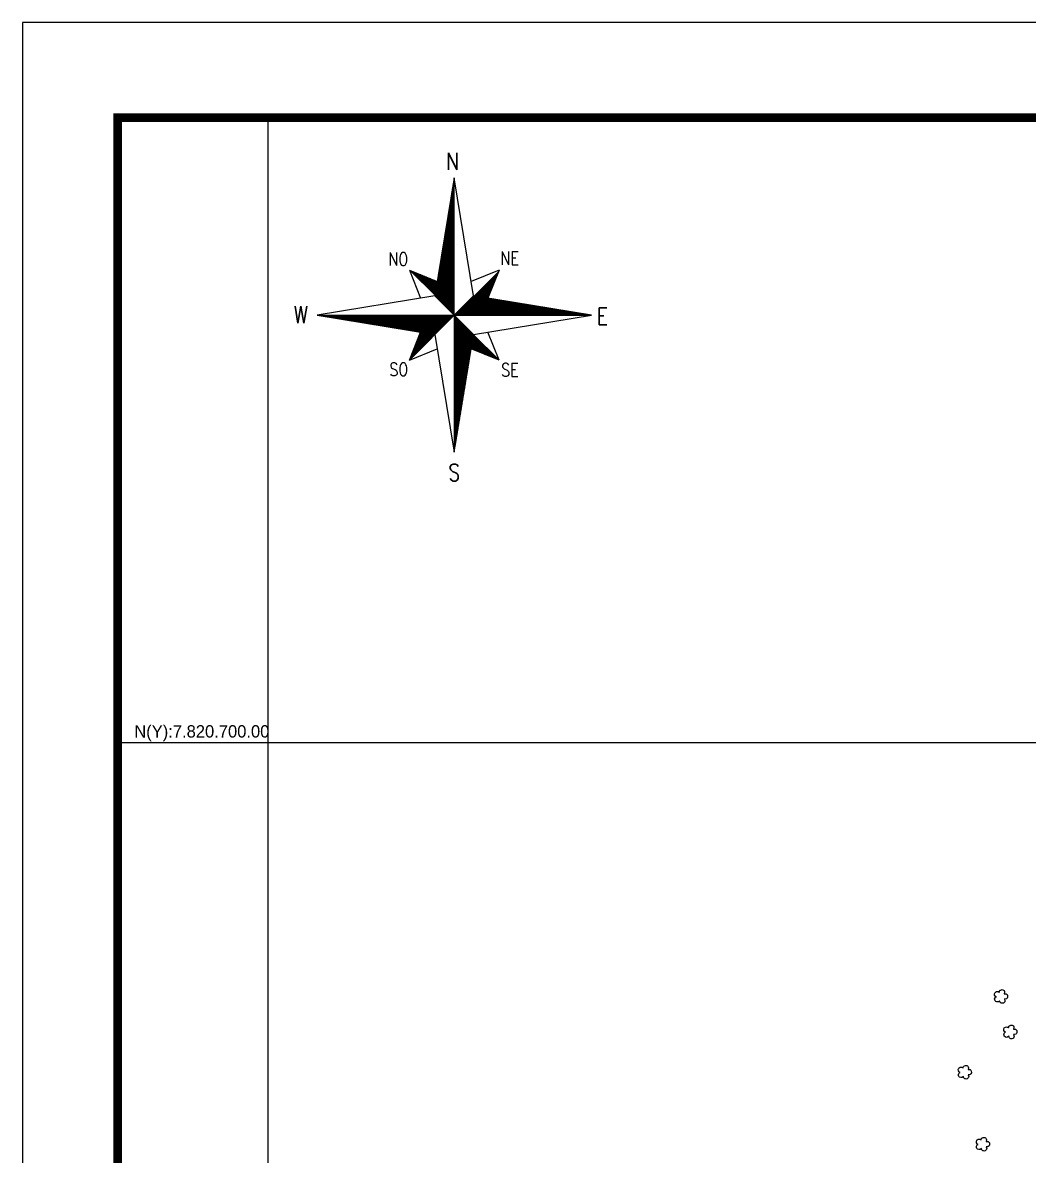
# Model space of a CAD drawing. Extents: x 758742 to 760842, y 7818487 to 7821457.
# Drawn here: x 758742 to 759799, y 7820266 to 7821457 of the extents above; entities that cross this region are included whole.
import ezdxf
from ezdxf.enums import TextEntityAlignment as Align

# ---------------------------------------------------------------- set-up
doc = ezdxf.new("R2010")
doc.units = 0
doc.header["$MEASUREMENT"] = 0
doc.linetypes.add('CONTINUO', pattern=[0])
doc.linetypes.add('LIN0', pattern=[0])
for name, color, linetype in [('_SIMBOLO ARVORE', 118, 'Continuous'), ('MALHA', 8, 'Continuous'), ('MARGEM', 5, 'Continuous'), ('SETA_NORTE', 3, 'Continuous')]:
    doc.layers.add(name, color=color, linetype=linetype)
doc.styles.add('ROMANS', font='romans')

# ---------------------------------------------------------------- blocks, each defined once
blk = doc.blocks.new('A$C309442C0')
at = {"layer": 'SETA_NORTE', "linetype": 'Continuous'}
h = blk.add_hatch(dxfattribs=at)
h.set_pattern_fill('ANSI31', color=256, scale=0.1375, angle=-90, style=0)
h.set_pattern_definition([(315, (-215853.3434, 13873.16845), (0.3086963042, 0.3086963042), [])])
h.paths.add_polyline_path([(73.46, 97.41), (74.7, 104.95), (60.04, 110.83)])
h = blk.add_hatch(dxfattribs=at)
h.set_pattern_fill('ANSI31', color=256, scale=0.1375, angle=180, style=0)
h.set_pattern_definition([(225, (13869.59828, 216024.21475), (0.3086963042, -0.3086963042), [])])
h.paths.add_polyline_path([(93.84, 97.41), (101.38, 96.17), (107.26, 110.83)])
h = blk.add_hatch(dxfattribs=at)
h.set_pattern_fill('ANSI31', color=256, scale=0.1375, style=0)
h.set_pattern_definition([(45, (-13702.2971, -215849.77324), (-0.3086963042, 0.3086963042), [])])
h.paths.add_polyline_path([(73.46, 77.03), (65.92, 78.27), (60.04, 63.61)])
h = blk.add_hatch(dxfattribs=at)
h.set_pattern_fill('ANSI31', color=256, scale=0.1375, angle=90, style=0)
h.set_pattern_definition([(135, (216020.6446, -13698.72693), (-0.3086963042, -0.3086963042), [])])
h.paths.add_polyline_path([(93.84, 77.03), (92.6, 69.49), (107.26, 63.61)])
for p, q in [((82.85, 154.44), (83.65, 155.24)), ((82.98, 155.2), (83.65, 155.88)), ((83.1, 155.96), (83.65, 156.51)), ((83.23, 156.73), (83.65, 157.15)), ((83.35, 157.49), (83.65, 157.79)), ((83.48, 158.25), (83.65, 158.42)), ((83.6, 159.02), (83.65, 159.06)), ((81.59, 146.81), (83.65, 148.87)), ((81.72, 147.58), (83.65, 149.51)), ((81.85, 148.34), (83.65, 150.14)), ((81.97, 149.1), (83.65, 150.78)), ((82.1, 149.86), (83.65, 151.42)), ((82.22, 150.63), (83.65, 152.05)), ((82.35, 151.39), (83.65, 152.69)), ((82.47, 152.15), (83.65, 153.33)), ((82.6, 152.91), (83.65, 153.96)), ((82.73, 153.68), (83.65, 154.6)), ((80.46, 139.95), (83.65, 143.14)), ((80.59, 140.71), (83.65, 143.77)), ((80.72, 141.47), (83.65, 144.41)), ((80.84, 142.24), (83.65, 145.05)), ((80.97, 143), (83.65, 145.68)), ((81.09, 143.76), (83.65, 146.32)), ((81.22, 144.53), (83.65, 146.96)), ((81.34, 145.29), (83.65, 147.59)), ((81.47, 146.05), (83.65, 148.23)), ((79.33, 133.09), (83.65, 137.4)), ((79.46, 133.85), (83.65, 138.04)), ((79.59, 134.61), (83.65, 138.68)), ((79.71, 135.37), (83.65, 139.31)), ((79.84, 136.14), (83.65, 139.95)), ((79.96, 136.9), (83.65, 140.59)), ((80.09, 137.66), (83.65, 141.22)), ((80.21, 138.42), (83.65, 141.86)), ((80.34, 139.19), (83.65, 142.5)), ((78.08, 125.46), (83.65, 131.03)), ((78.2, 126.22), (83.65, 131.67)), ((78.33, 126.98), (83.65, 132.31)), ((78.45, 127.75), (83.65, 132.94)), ((78.58, 128.51), (83.65, 133.58)), ((78.71, 129.27), (83.65, 134.22)), ((78.83, 130.03), (83.65, 134.85)), ((78.96, 130.8), (83.65, 135.49)), ((79.08, 131.56), (83.65, 136.13)), ((79.21, 132.32), (83.65, 136.77)), ((76.95, 118.59), (83.65, 125.3)), ((77.07, 119.36), (83.65, 125.94)), ((77.2, 120.12), (83.65, 126.57)), ((77.32, 120.88), (83.65, 127.21)), ((77.45, 121.65), (83.65, 127.85)), ((77.58, 122.41), (83.65, 128.48)), ((77.7, 123.17), (83.65, 129.12)), ((77.83, 123.93), (83.65, 129.76)), ((77.95, 124.7), (83.65, 130.39)), ((75.82, 111.73), (83.65, 119.57)), ((75.94, 112.49), (83.65, 120.2)), ((76.07, 113.26), (83.65, 120.84)), ((76.19, 114.02), (83.65, 121.48)), ((76.32, 114.78), (83.65, 122.11)), ((76.44, 115.54), (83.65, 122.75)), ((76.57, 116.31), (83.65, 123.39)), ((76.7, 117.07), (83.65, 124.02)), ((76.82, 117.83), (83.65, 124.66)), ((74.56, 104.1), (83.65, 113.19)), ((74.69, 104.87), (83.65, 113.83)), ((74.81, 105.63), (83.65, 114.47)), ((74.94, 106.39), (83.65, 115.11)), ((75.06, 107.16), (83.65, 115.74)), ((75.19, 107.92), (83.65, 116.38)), ((75.31, 108.68), (83.65, 117.02)), ((75.44, 109.44), (83.65, 117.65)), ((75.57, 110.21), (83.65, 118.29)), ((75.69, 110.97), (83.65, 118.93)), ((60.04, 110.83), (74.7, 104.95)), ((60.04, 110.83), (65.92, 96.17)), ((73.53, 97.34), (83.65, 107.46)), ((73.56, 98), (83.65, 108.1)), ((73.68, 98.77), (83.65, 108.74)), ((73.81, 99.53), (83.65, 109.37)), ((73.93, 100.29), (83.65, 110.01)), ((74.06, 101.05), (83.65, 110.65)), ((74.18, 101.82), (83.65, 111.28)), ((74.31, 102.58), (83.65, 111.92)), ((74.43, 103.34), (83.65, 112.56)), ((107.26, 110.83), (92.6, 104.95)), ((107.26, 110.83), (101.38, 96.17)), ((73.85, 97.02), (83.65, 106.82)), ((74.17, 96.7), (83.65, 106.19)), ((74.49, 96.39), (83.65, 105.55)), ((74.8, 96.07), (83.65, 104.91)), ((75.12, 95.75), (83.65, 104.28)), ((75.44, 95.43), (83.65, 103.64)), ((75.76, 95.11), (83.65, 103)), ((76.08, 94.79), (83.65, 102.37)), ((76.4, 94.47), (83.65, 101.73)), ((76.72, 94.16), (83.65, 101.09)), ((77.03, 93.84), (83.65, 100.45)), ((77.35, 93.52), (83.65, 99.82)), ((77.67, 93.2), (83.65, 99.18)), ((77.99, 92.88), (83.65, 98.54)), ((78.31, 92.56), (83.65, 97.91)), ((78.63, 92.24), (83.65, 97.27)), ((78.94, 91.93), (83.65, 96.63)), ((79.26, 91.61), (83.65, 95.99)), ((79.58, 91.29), (83.65, 95.36)), ((83.79, 87.22), (93.97, 97.39)), ((84.43, 87.22), (94.51, 97.3)), ((85.07, 87.22), (95.06, 97.21)), ((85.71, 87.22), (95.61, 97.12)), ((86.34, 87.22), (96.15, 97.03)), ((86.98, 87.22), (96.7, 96.94)), ((87.62, 87.22), (97.25, 96.85)), ((88.25, 87.22), (97.8, 96.76)), ((88.89, 87.22), (98.34, 96.67)), ((89.53, 87.22), (98.89, 96.58)), ((90.17, 87.22), (99.44, 96.49)), ((90.8, 87.22), (99.98, 96.4)), ((91.44, 87.22), (100.53, 96.31)), ((92.08, 87.22), (101.08, 96.22)), ((92.71, 87.22), (101.62, 96.13)), ((93.35, 87.22), (102.17, 96.04)), ((93.99, 87.22), (102.72, 95.95)), ((94.62, 87.22), (103.27, 95.86)), ((95.26, 87.22), (103.81, 95.77)), ((95.9, 87.22), (104.36, 95.68)), ((96.54, 87.22), (104.91, 95.59)), ((97.17, 87.22), (105.45, 95.5)), ((97.81, 87.22), (106, 95.41)), ((98.45, 87.22), (106.55, 95.32)), ((79.9, 90.97), (83.65, 94.72)), ((80.22, 90.65), (83.65, 94.08)), ((80.54, 90.33), (83.65, 93.45)), ((80.86, 90.02), (83.65, 92.81)), ((81.17, 89.7), (83.65, 92.17)), ((81.49, 89.38), (83.65, 91.54)), ((81.81, 89.06), (83.65, 90.9)), ((82.13, 88.74), (83.65, 90.26)), ((82.45, 88.42), (83.65, 89.62)), ((99.08, 87.22), (107.09, 95.23)), ((99.72, 87.22), (107.64, 95.14)), ((100.36, 87.22), (108.19, 95.05)), ((100.99, 87.22), (108.73, 94.96)), ((101.63, 87.22), (109.28, 94.87)), ((102.27, 87.22), (109.83, 94.78)), ((102.91, 87.22), (110.38, 94.69)), ((103.54, 87.22), (110.92, 94.6)), ((104.18, 87.22), (111.47, 94.51)), ((104.82, 87.22), (112.02, 94.42)), ((105.45, 87.22), (112.56, 94.33)), ((106.09, 87.22), (113.11, 94.24)), ((106.73, 87.22), (113.66, 94.15)), ((107.37, 87.22), (114.2, 94.06)), ((108, 87.22), (114.75, 93.97)), ((108.64, 87.22), (115.3, 93.88)), ((109.28, 87.22), (115.84, 93.79)), ((109.91, 87.22), (116.39, 93.7)), ((110.55, 87.22), (116.94, 93.61)), ((111.19, 87.22), (117.49, 93.52)), ((111.82, 87.22), (118.03, 93.43)), ((112.46, 87.22), (118.58, 93.34)), ((113.1, 87.22), (119.13, 93.25)), ((113.74, 87.22), (119.67, 93.16)), ((114.37, 87.22), (120.22, 93.07)), ((115.01, 87.22), (120.77, 92.98)), ((115.65, 87.22), (121.31, 92.89)), ((116.28, 87.22), (121.86, 92.8)), ((116.92, 87.22), (122.41, 92.71)), ((117.56, 87.22), (122.95, 92.62)), ((118.19, 87.22), (123.5, 92.53)), ((118.83, 87.22), (124.05, 92.44)), ((119.47, 87.22), (124.6, 92.35)), ((120.11, 87.22), (125.14, 92.26)), ((120.74, 87.22), (125.69, 92.17)), ((121.38, 87.22), (126.24, 92.08)), ((122.02, 87.22), (126.78, 91.99)), ((122.65, 87.22), (127.33, 91.9)), ((123.29, 87.22), (127.88, 91.81)), ((123.93, 87.22), (128.42, 91.72)), ((124.56, 87.22), (128.97, 91.63)), ((125.2, 87.22), (129.52, 91.54)), ((125.84, 87.22), (130.07, 91.45)), ((126.48, 87.22), (130.61, 91.36)), ((127.11, 87.22), (131.16, 91.27)), ((127.75, 87.22), (131.71, 91.18)), ((128.39, 87.22), (132.25, 91.09)), ((129.02, 87.22), (132.8, 91)), ((129.66, 87.22), (133.35, 90.91)), ((130.3, 87.22), (133.89, 90.82)), ((130.94, 87.22), (134.44, 90.73)), ((131.57, 87.22), (134.99, 90.64)), ((132.21, 87.22), (135.53, 90.55)), ((132.85, 87.22), (136.08, 90.46)), ((133.48, 87.22), (136.63, 90.37)), ((134.12, 87.22), (137.18, 90.28)), ((134.76, 87.22), (137.72, 90.19)), ((135.39, 87.22), (138.27, 90.1)), ((136.03, 87.22), (138.82, 90.01)), ((136.67, 87.22), (139.36, 89.92)), ((137.31, 87.22), (139.91, 89.83)), ((137.94, 87.22), (140.46, 89.74)), ((138.58, 87.22), (141, 89.65)), ((139.22, 87.22), (141.55, 89.56)), ((139.85, 87.22), (142.1, 89.46)), ((140.49, 87.22), (142.64, 89.37)), ((11.78, 87.19), (11.81, 87.22)), ((12.32, 87.1), (12.45, 87.22)), ((12.87, 87.01), (13.08, 87.22)), ((13.42, 86.92), (13.72, 87.22)), ((13.97, 86.83), (14.36, 87.22)), ((14.51, 86.74), (15, 87.22)), ((15.06, 86.65), (15.63, 87.22)), ((15.61, 86.56), (16.27, 87.22)), ((16.15, 86.47), (16.91, 87.22)), ((16.7, 86.38), (17.54, 87.22)), ((17.25, 86.29), (18.18, 87.22)), ((17.79, 86.2), (18.82, 87.22)), ((18.34, 86.11), (19.45, 87.22)), ((18.89, 86.02), (20.09, 87.22)), ((19.43, 85.93), (20.73, 87.22)), ((19.98, 85.84), (21.37, 87.22)), ((20.53, 85.75), (22, 87.22)), ((21.08, 85.66), (22.64, 87.22)), ((21.62, 85.57), (23.28, 87.22)), ((22.17, 85.48), (23.91, 87.22)), ((22.72, 85.39), (24.55, 87.22)), ((23.26, 85.3), (25.19, 87.22)), ((23.81, 85.21), (25.82, 87.22)), ((24.36, 85.12), (26.46, 87.22)), ((24.9, 85.03), (27.1, 87.22)), ((25.45, 84.94), (27.74, 87.22)), ((26, 84.85), (28.37, 87.22)), ((26.54, 84.76), (29.01, 87.22)), ((27.09, 84.67), (29.65, 87.22)), ((27.64, 84.58), (30.28, 87.22)), ((28.19, 84.49), (30.92, 87.22)), ((28.73, 84.4), (31.56, 87.22)), ((29.28, 84.31), (32.2, 87.22)), ((29.83, 84.22), (32.83, 87.22)), ((30.37, 84.12), (33.47, 87.22)), ((30.92, 84.03), (34.11, 87.22)), ((31.47, 83.94), (34.74, 87.22)), ((32.01, 83.85), (35.38, 87.22)), ((32.56, 83.76), (36.02, 87.22)), ((33.11, 83.67), (36.65, 87.22)), ((33.66, 83.58), (37.29, 87.22)), ((34.2, 83.49), (37.93, 87.22)), ((34.75, 83.4), (38.57, 87.22)), ((35.3, 83.31), (39.2, 87.22)), ((35.84, 83.22), (39.84, 87.22)), ((36.39, 83.13), (40.48, 87.22)), ((36.94, 83.04), (41.11, 87.22)), ((37.48, 82.95), (41.75, 87.22)), ((38.03, 82.86), (42.39, 87.22)), ((38.58, 82.77), (43.02, 87.22)), ((39.12, 82.68), (43.66, 87.22)), ((39.67, 82.59), (44.3, 87.22)), ((40.22, 82.5), (44.94, 87.22)), ((40.77, 82.41), (45.57, 87.22)), ((41.31, 82.32), (46.21, 87.22)), ((41.86, 82.23), (46.85, 87.22)), ((42.41, 82.14), (47.48, 87.22)), ((42.95, 82.05), (48.12, 87.22)), ((43.5, 81.96), (48.76, 87.22)), ((44.05, 81.87), (49.4, 87.22)), ((44.59, 81.78), (50.03, 87.22)), ((45.14, 81.69), (50.67, 87.22)), ((45.69, 81.6), (51.31, 87.22)), ((46.23, 81.51), (51.94, 87.22)), ((46.78, 81.42), (52.58, 87.22)), ((47.33, 81.33), (53.22, 87.22)), ((47.88, 81.24), (53.85, 87.22)), ((48.42, 81.15), (54.49, 87.22)), ((48.97, 81.06), (55.13, 87.22)), ((49.52, 80.97), (55.77, 87.22)), ((50.06, 80.88), (56.4, 87.22)), ((50.61, 80.79), (57.04, 87.22)), ((51.16, 80.7), (57.68, 87.22)), ((51.7, 80.61), (58.31, 87.22)), ((52.25, 80.52), (58.95, 87.22)), ((52.8, 80.43), (59.59, 87.22)), ((53.35, 80.34), (60.22, 87.22)), ((53.89, 80.25), (60.86, 87.22)), ((54.44, 80.16), (61.5, 87.22)), ((54.99, 80.07), (62.14, 87.22)), ((55.53, 79.98), (62.77, 87.22)), ((56.08, 79.89), (63.41, 87.22)), ((56.63, 79.8), (64.05, 87.22)), ((57.17, 79.71), (64.68, 87.22)), ((57.72, 79.62), (65.32, 87.22)), ((58.27, 79.53), (65.96, 87.22)), ((58.81, 79.44), (66.59, 87.22)), ((59.36, 79.35), (67.23, 87.22)), ((59.91, 79.26), (67.87, 87.22)), ((83.65, 87.22), (60.04, 63.61)), ((60.46, 79.17), (68.51, 87.22)), ((61, 79.08), (69.14, 87.22)), ((61.55, 78.99), (69.78, 87.22)), ((62.1, 78.9), (70.42, 87.22)), ((62.64, 78.81), (71.05, 87.22)), ((63.19, 78.72), (71.69, 87.22)), ((63.74, 78.63), (72.33, 87.22)), ((64.28, 78.54), (72.97, 87.22)), ((64.83, 78.45), (73.6, 87.22)), ((65.38, 78.36), (74.24, 87.22)), ((65.92, 78.27), (74.88, 87.22)), ((66.47, 78.18), (75.51, 87.22)), ((67.02, 78.09), (76.15, 87.22)), ((67.57, 78), (76.79, 87.22)), ((68.11, 77.91), (77.42, 87.22)), ((68.66, 77.82), (78.06, 87.22)), ((69.21, 77.73), (78.7, 87.22)), ((69.75, 77.64), (79.34, 87.22)), ((70.3, 77.55), (79.97, 87.22)), ((70.85, 77.46), (80.61, 87.22)), ((71.39, 77.37), (81.25, 87.22)), ((71.94, 77.28), (81.88, 87.22)), ((72.49, 77.19), (82.52, 87.22)), ((73.04, 77.1), (83.16, 87.22)), ((82.77, 88.1), (83.65, 88.99)), ((83.09, 87.79), (83.65, 88.35)), ((83.4, 87.47), (83.65, 87.71)), ((83.65, 87.08), (83.72, 87.15)), ((83.65, 86.44), (84.04, 86.83)), ((83.65, 85.8), (84.36, 86.51)), ((83.65, 85.17), (84.68, 86.19)), ((83.65, 84.53), (85, 85.87)), ((83.65, 83.89), (85.32, 85.56)), ((83.65, 83.25), (85.63, 85.24)), ((83.65, 82.62), (85.95, 84.92)), ((83.65, 81.98), (86.27, 84.6)), ((83.65, 81.34), (86.59, 84.28)), ((83.65, 80.71), (86.91, 83.96)), ((83.65, 80.07), (87.23, 83.64)), ((141.13, 87.22), (143.19, 89.28)), ((141.76, 87.22), (143.74, 89.19)), ((142.4, 87.22), (144.29, 89.1)), ((143.04, 87.22), (144.83, 89.01)), ((143.68, 87.22), (145.38, 88.92)), ((144.31, 87.22), (145.93, 88.83)), ((144.95, 87.22), (146.47, 88.74)), ((145.59, 87.22), (147.02, 88.65)), ((146.22, 87.22), (147.57, 88.56)), ((146.86, 87.22), (148.11, 88.47)), ((147.5, 87.22), (148.66, 88.38)), ((148.14, 87.22), (149.21, 88.29)), ((148.77, 87.22), (149.76, 88.2)), ((149.41, 87.22), (150.3, 88.11)), ((150.05, 87.22), (150.85, 88.02)), ((150.68, 87.22), (151.4, 87.93)), ((151.32, 87.22), (151.94, 87.84)), ((151.96, 87.22), (152.49, 87.75)), ((152.59, 87.22), (153.04, 87.66)), ((153.23, 87.22), (153.58, 87.57)), ((153.87, 87.22), (154.13, 87.48)), ((154.51, 87.22), (154.68, 87.39)), ((155.14, 87.22), (155.22, 87.3)), ((60.04, 63.61), (65.92, 78.27)), ((83.65, 79.43), (87.54, 83.33)), ((83.65, 78.8), (87.86, 83.01)), ((83.65, 78.16), (88.18, 82.69)), ((83.65, 77.52), (88.5, 82.37)), ((83.65, 76.88), (88.82, 82.05)), ((83.65, 76.25), (89.14, 81.73)), ((83.65, 75.61), (89.46, 81.42)), ((83.65, 74.97), (89.77, 81.1)), ((83.65, 74.34), (90.09, 80.78)), ((83.65, 73.7), (90.41, 80.46)), ((83.65, 73.06), (90.73, 80.14)), ((83.65, 72.42), (91.05, 79.82)), ((83.65, 71.79), (91.37, 79.5)), ((83.65, 71.15), (91.69, 79.19)), ((83.65, 70.51), (92, 78.87)), ((83.65, 69.88), (92.32, 78.55)), ((83.65, 69.24), (92.64, 78.23)), ((83.65, 68.6), (92.96, 77.91)), ((83.65, 67.97), (93.28, 77.59)), ((107.26, 63.61), (101.38, 78.27)), ((83.65, 67.33), (93.6, 77.27)), ((83.65, 66.69), (93.81, 76.86)), ((83.65, 66.05), (93.69, 76.09)), ((83.65, 65.42), (93.56, 75.33)), ((83.65, 64.78), (93.44, 74.57)), ((83.65, 64.14), (93.31, 73.8)), ((83.65, 63.51), (93.19, 73.04)), ((83.65, 62.87), (93.06, 72.28)), ((83.65, 62.23), (92.94, 71.52)), ((60.04, 63.61), (74.7, 69.49)), ((83.65, 61.6), (92.81, 70.75)), ((83.65, 60.96), (92.68, 69.99)), ((83.65, 60.32), (92.56, 69.23)), ((83.65, 59.68), (92.43, 68.47)), ((83.65, 59.05), (92.31, 67.7)), ((83.65, 58.41), (92.18, 66.94)), ((83.65, 57.77), (92.06, 66.18)), ((107.26, 63.61), (92.6, 69.49)), ((83.65, 57.14), (91.93, 65.42)), ((83.65, 56.5), (91.8, 64.65)), ((83.65, 55.86), (91.68, 63.89)), ((83.65, 55.22), (91.55, 63.13)), ((83.65, 54.59), (91.43, 62.37)), ((83.65, 53.95), (91.3, 61.6)), ((83.65, 53.31), (91.18, 60.84)), ((83.65, 52.68), (91.05, 60.08)), ((83.65, 52.04), (90.93, 59.31)), ((83.65, 51.4), (90.8, 58.55)), ((83.65, 50.77), (90.67, 57.79)), ((83.65, 50.13), (90.55, 57.03)), ((83.65, 49.49), (90.42, 56.26)), ((83.65, 48.85), (90.3, 55.5)), ((83.65, 48.22), (90.17, 54.74)), ((83.65, 47.58), (90.05, 53.98)), ((83.65, 46.94), (89.92, 53.21)), ((83.65, 46.31), (89.79, 52.45)), ((83.65, 45.67), (89.67, 51.69)), ((83.65, 45.03), (89.54, 50.93)), ((83.65, 44.4), (89.42, 50.16)), ((83.65, 43.76), (89.29, 49.4)), ((83.65, 43.12), (89.17, 48.64)), ((83.65, 42.48), (89.04, 47.87)), ((83.65, 41.85), (88.92, 47.11)), ((83.65, 41.21), (88.79, 46.35)), ((83.65, 40.57), (88.66, 45.59)), ((83.65, 39.94), (88.54, 44.82)), ((83.65, 39.3), (88.41, 44.06)), ((83.65, 38.66), (88.29, 43.3)), ((83.65, 38.02), (88.16, 42.54)), ((83.65, 37.39), (88.04, 41.77)), ((83.65, 36.75), (87.91, 41.01)), ((83.65, 36.11), (87.78, 40.25)), ((83.65, 35.48), (87.66, 39.49)), ((83.65, 34.84), (87.53, 38.72)), ((83.65, 34.2), (87.41, 37.96)), ((83.65, 33.57), (87.28, 37.2)), ((83.65, 32.93), (87.16, 36.43)), ((83.65, 32.29), (87.03, 35.67)), ((83.65, 31.65), (86.91, 34.91)), ((83.65, 31.02), (86.78, 34.15)), ((83.65, 30.38), (86.65, 33.38)), ((83.65, 29.74), (86.53, 32.62)), ((83.65, 29.11), (86.4, 31.86)), ((83.65, 28.47), (86.28, 31.1)), ((83.65, 27.83), (86.15, 30.33)), ((83.65, 27.2), (86.03, 29.57)), ((83.65, 26.56), (85.9, 28.81)), ((83.65, 25.92), (85.77, 28.05)), ((83.65, 25.28), (85.65, 27.28)), ((83.65, 24.65), (85.52, 26.52)), ((83.65, 24.01), (85.4, 25.76)), ((83.65, 23.37), (85.27, 25)), ((83.65, 22.74), (85.15, 24.23)), ((83.65, 22.1), (85.02, 23.47)), ((83.65, 21.46), (84.9, 22.71)), ((83.65, 20.83), (84.77, 21.94)), ((83.65, 20.19), (84.64, 21.18)), ((83.65, 19.55), (84.52, 20.42)), ((83.65, 18.91), (84.39, 19.66)), ((83.65, 18.28), (84.27, 18.89)), ((83.65, 17.64), (84.14, 18.13)), ((83.65, 17), (84.02, 17.37)), ((83.65, 16.37), (83.89, 16.61)), ((83.65, 15.73), (83.76, 15.84))]:
    blk.add_line(p, q, dxfattribs=at)
blk.add_lwpolyline([(93.84, 77.03), (155.72, 87.22), (93.84, 97.41), (83.65, 159.29), (73.46, 97.41), (11.58, 87.22), (73.46, 77.03), (83.65, 15.15)], close=True, dxfattribs=at)
for points in [[(83.65, 87.22), (83.65, 159.29)], [(83.65, 87.22), (73.46, 97.41)], [(83.65, 87.22), (93.84, 97.41)], [(11.58, 87.22), (155.72, 87.22)], [(83.65, 87.22), (73.46, 77.03)], [(83.65, 87.22), (93.84, 77.03)], [(83.65, 87.22), (83.65, 15.15)]]:
    blk.add_lwpolyline(points, dxfattribs=at)
at = {"layer": 'SETA_NORTE', "color": 7, "lineweight": 30, "style": 'ROMANS', "width": 0.8}
for s, height, p in [('N ', 8.938, (79.47, 163.6)), ('NO', 6.875, (49.06, 113.22)), ('NE', 6.875, (107.97, 113.71)), ('W', 8.94, (-0.68, 82.95)), ('E', 8.94, (158.6, 82.11)), ('SO', 6.875, (49.53, 55.28)), ('SE', 6.875, (108.31, 55.02)), ('S', 8.94, (80.57, 0))]:
    blk.add_text(s, height=height, dxfattribs=at).set_placement(p)

msp = doc.modelspace()

# ---------------------------------------------------------------- linework, layer by layer
at = {"layer": '_SIMBOLO ARVORE', "linetype": 'CONTINUO'}
for points in [[(759769, 7820428.4, 0), (759767.8, 7820427.4, 0), (759766.2, 7820427.2, 0), (759765, 7820427.6, 0), (759764.2, 7820428.4, 0), (759763.9, 7820429.3, 0), (759763.8, 7820430.6, 0), (759764.3, 7820431.5, 0), (759764.7, 7820432.1, 0), (759765.6, 7820432.7, 0), (759765, 7820432.9, 0), (759764.5, 7820433.4, 0), (759763.8, 7820434.4, 0), (759763.7, 7820435.7, 0), (759764.2, 7820437, 0), (759764.7, 7820437.5, 0), (759765.6, 7820438.1, 0), (759766.6, 7820438.2, 0), (759767.4, 7820438.1, 0), (759768, 7820437.8, 0), (759768.7, 7820437.2, 0), (759768.9, 7820438.3, 0), (759769, 7820438.8, 0), (759769.5, 7820439.4, 0), (759770.3, 7820439.7, 0), (759771, 7820440, 0), (759771.8, 7820440.1, 0), (759772.6, 7820440, 0), (759773.3, 7820439.7, 0), (759773.7, 7820439.2, 0), (759774.1, 7820438.3, 0), (759774.3, 7820437.4, 0), (759773.9, 7820435.8, 0), (759775.1, 7820435.8, 0), (759776, 7820435.6, 0), (759776.9, 7820434.9, 0), (759777.4, 7820434.4, 0), (759777.5, 7820432.1, 0), (759777, 7820431.1, 0), (759776.2, 7820430.5, 0), (759775.1, 7820430.2, 0), (759774.1, 7820430.3, 0), (759774.6, 7820428.2, 0), (759774.4, 7820427.3, 0), (759773.8, 7820426.5, 0), (759773.1, 7820425.9, 0), (759772.2, 7820425.7, 0), (759771.2, 7820425.8, 0), (759770.6, 7820426, 0), (759769.8, 7820426.7, 0), (759769.2, 7820427.4, 0), (759769, 7820428.5, 0)], [(759778.8, 7820391.2, 0), (759777.5, 7820390.1, 0), (759775.9, 7820389.9, 0), (759774.8, 7820390.4, 0), (759774, 7820391.2, 0), (759773.7, 7820392.1, 0), (759773.6, 7820393.4, 0), (759774, 7820394.2, 0), (759774.5, 7820394.9, 0), (759775.4, 7820395.5, 0), (759774.8, 7820395.7, 0), (759774.2, 7820396.1, 0), (759773.5, 7820397.2, 0), (759773.4, 7820398.5, 0), (759773.9, 7820399.8, 0), (759774.4, 7820400.2, 0), (759775.4, 7820400.8, 0), (759776.3, 7820400.9, 0), (759777.1, 7820400.8, 0), (759777.7, 7820400.5, 0), (759778.4, 7820399.9, 0), (759778.6, 7820401.1, 0), (759778.8, 7820401.6, 0), (759779.3, 7820402.2, 0), (759780, 7820402.5, 0), (759780.8, 7820402.8, 0), (759781.6, 7820402.9, 0), (759782.4, 7820402.8, 0), (759783, 7820402.4, 0), (759783.5, 7820401.9, 0), (759783.9, 7820401.1, 0), (759784.1, 7820400.2, 0), (759783.7, 7820398.6, 0), (759784.8, 7820398.6, 0), (759785.7, 7820398.4, 0), (759786.6, 7820397.7, 0), (759787.1, 7820397.1, 0), (759787.3, 7820394.9, 0), (759786.7, 7820393.9, 0), (759786, 7820393.2, 0), (759784.8, 7820392.9, 0), (759783.8, 7820393, 0), (759784.4, 7820390.9, 0), (759784.1, 7820390.1, 0), (759783.5, 7820389.2, 0), (759782.9, 7820388.7, 0), (759781.9, 7820388.5, 0), (759781, 7820388.5, 0), (759780.3, 7820388.7, 0), (759779.5, 7820389.5, 0), (759779, 7820390.2, 0), (759778.8, 7820391.3, 0)], [(759731, 7820348.8, 0), (759729.7, 7820347.8, 0), (759728.1, 7820347.6, 0), (759727, 7820348, 0), (759726.2, 7820348.8, 0), (759725.9, 7820349.7, 0), (759725.8, 7820351, 0), (759726.2, 7820351.9, 0), (759726.7, 7820352.5, 0), (759727.6, 7820353.1, 0), (759727, 7820353.3, 0), (759726.4, 7820353.8, 0), (759725.8, 7820354.8, 0), (759725.6, 7820356.1, 0), (759726.1, 7820357.4, 0), (759726.6, 7820357.9, 0), (759727.6, 7820358.5, 0), (759728.5, 7820358.6, 0), (759729.3, 7820358.5, 0), (759729.9, 7820358.2, 0), (759730.6, 7820357.6, 0), (759730.8, 7820358.7, 0), (759731, 7820359.2, 0), (759731.5, 7820359.8, 0), (759732.2, 7820360.1, 0), (759733, 7820360.4, 0), (759733.8, 7820360.5, 0), (759734.6, 7820360.4, 0), (759735.2, 7820360.1, 0), (759735.7, 7820359.6, 0), (759736.1, 7820358.8, 0), (759736.3, 7820357.8, 0), (759735.9, 7820356.2, 0), (759737, 7820356.2, 0), (759738, 7820356, 0), (759738.8, 7820355.3, 0), (759739.3, 7820354.8, 0), (759739.5, 7820352.5, 0), (759738.9, 7820351.5, 0), (759738.2, 7820350.9, 0), (759737.1, 7820350.6, 0), (759736.1, 7820350.7, 0), (759736.6, 7820348.6, 0), (759736.3, 7820347.7, 0), (759735.7, 7820346.9, 0), (759735.1, 7820346.3, 0), (759734.1, 7820346.1, 0), (759733.2, 7820346.2, 0), (759732.5, 7820346.4, 0), (759731.7, 7820347.1, 0), (759731.2, 7820347.8, 0), (759731, 7820348.9, 0)], [(759749.9, 7820273.1, 0), (759748.7, 7820272.1, 0), (759747.1, 7820271.9, 0), (759745.9, 7820272.3, 0), (759745.1, 7820273.1, 0), (759744.8, 7820274, 0), (759744.7, 7820275.4, 0), (759745.2, 7820276.2, 0), (759745.6, 7820276.8, 0), (759746.5, 7820277.4, 0), (759745.9, 7820277.6, 0), (759745.4, 7820278.1, 0), (759744.7, 7820279.2, 0), (759744.6, 7820280.4, 0), (759745.1, 7820281.7, 0), (759745.6, 7820282.2, 0), (759746.5, 7820282.8, 0), (759747.5, 7820282.9, 0), (759748.3, 7820282.8, 0), (759748.9, 7820282.5, 0), (759749.5, 7820281.9, 0), (759749.8, 7820283.1, 0), (759749.9, 7820283.5, 0), (759750.4, 7820284.2, 0), (759751.2, 7820284.4, 0), (759751.9, 7820284.8, 0), (759752.7, 7820284.8, 0), (759753.5, 7820284.7, 0), (759754.2, 7820284.4, 0), (759754.6, 7820283.9, 0), (759755, 7820283.1, 0), (759755.2, 7820282.2, 0), (759754.8, 7820280.5, 0), (759756, 7820280.6, 0), (759756.9, 7820280.3, 0), (759757.8, 7820279.6, 0), (759758.3, 7820279.1, 0), (759758.4, 7820276.8, 0), (759757.9, 7820275.9, 0), (759757.1, 7820275.2, 0), (759756, 7820274.9, 0), (759755, 7820275, 0), (759755.5, 7820272.9, 0), (759755.3, 7820272, 0), (759754.7, 7820271.2, 0), (759754, 7820270.6, 0), (759753.1, 7820270.4, 0), (759752.1, 7820270.5, 0), (759751.5, 7820270.7, 0), (759750.6, 7820271.4, 0), (759750.1, 7820272.2, 0), (759749.9, 7820273.2, 0)]]:
    msp.add_polyline3d(points, dxfattribs=at)
at = {"layer": 'MALHA', "linetype": 'ByBlock'}
for points in [[(759000, 7818821), (759000, 7819700), (759000, 7820700), (759000, 7821356.6)], [(758841.7, 7820700), (759000, 7820700), (760000, 7820700), (760254.4, 7820700)]]:
    msp.add_lwpolyline(points, dxfattribs=at)
at = {"layer": 'MARGEM', "color": 174, "linetype": 'LIN0', "flags": 128}
msp.add_lwpolyline([(760841.7, 7818486.6), (760841.7, 7821456.6), (758741.7, 7821456.6), (758741.7, 7818486.6)], close=True, dxfattribs=at)
at = {"layer": 'MARGEM', "color": 174, "linetype": 'LIN0', "const_width": 9.09}
for points in [[(759000, 7821356.6), (758841.7, 7821356.6), (758841.7, 7820700)], [(760000, 7821356.6), (759000, 7821356.6)], [(758841.7, 7820700), (758841.7, 7819700)]]:
    msp.add_lwpolyline(points, dxfattribs=at)

# ---------------------------------------------------------------- block references
at = {"layer": 'SETA_NORTE', "linetype": 'ByBlock', "xscale": 2, "yscale": 2, "zscale": 2}
msp.add_blockref('A$C309442C0', (759028.3, 7820974.7), dxfattribs=at)

# ---------------------------------------------------------------- texts
at = {"layer": 'MALHA'}
msp.add_text('N(Y):7.820.700.00', height=13, dxfattribs=at).set_placement((758859.1, 7820701.2), align=Align.BOTTOM_LEFT)

doc.saveas('drawing.dxf')
